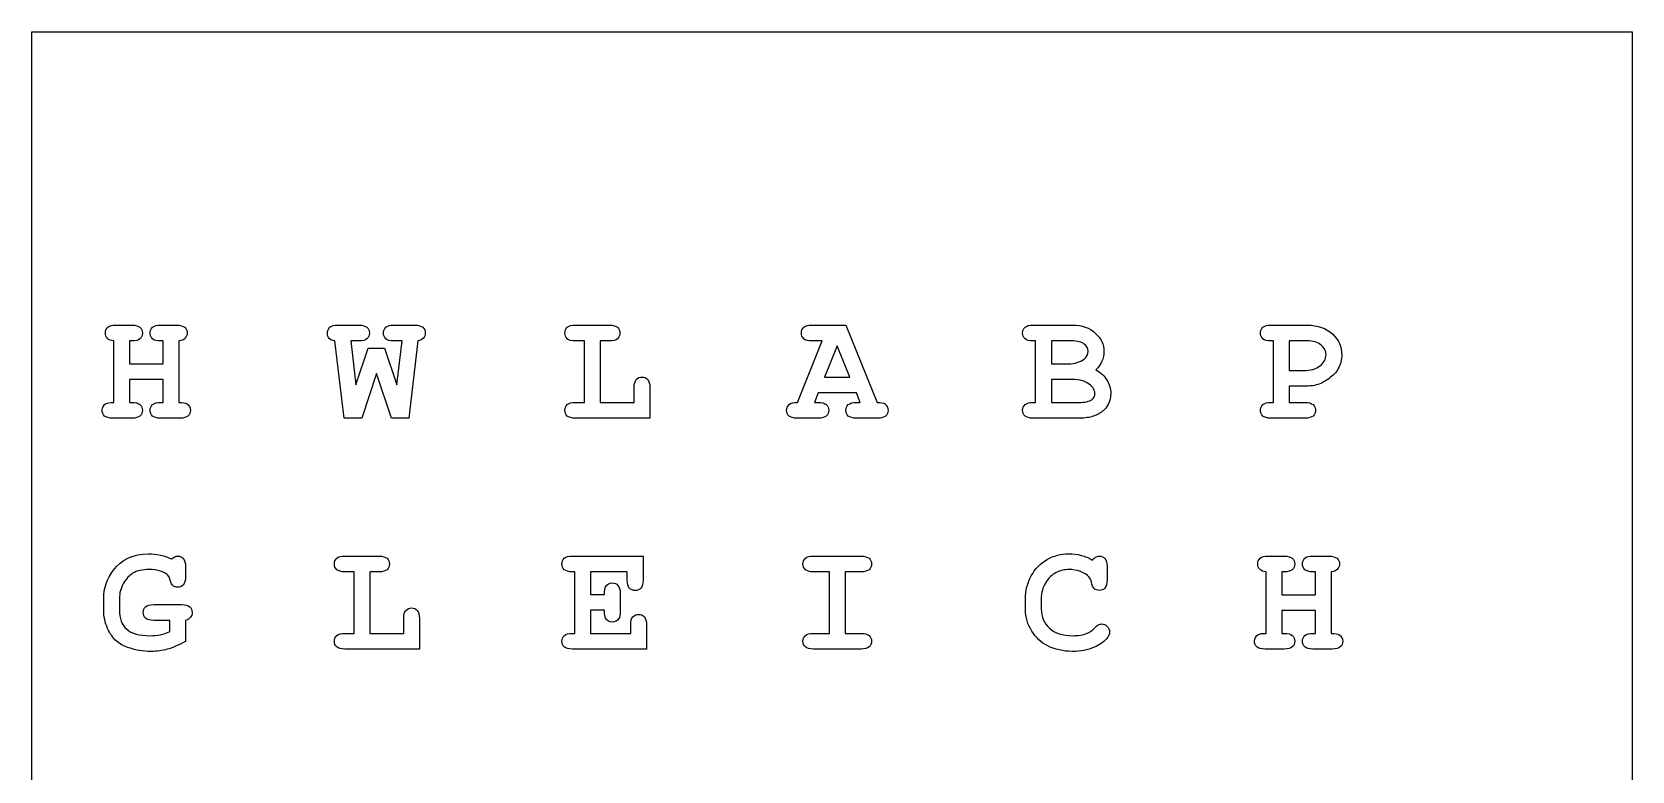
# Model space of a CAD drawing. Extents: x 109 to 224, y 169 to 284.
# Drawn here: x 108.8 to 223.8, y 231.1 to 284.2 of the extents above; entities that cross this region are included whole.
import ezdxf

# ---------------------------------------------------------------- set-up
doc = ezdxf.new("R2010")
doc.units = 0
doc.layers.add('Ebene_1', color=7, linetype='CONTINUOUS')

msp = doc.modelspace()

# ---------------------------------------------------------------- linework, layer by layer
at = {"layer": 'Ebene_1', "color": 2}
msp.add_lwpolyline([(108.80639, 284.237711), (223.76151, 284.237711), (223.76151, 169.14475), (108.80639, 169.14475)], close=True, dxfattribs=at)
at = {"layer": 'Ebene_1', "color": 7}
for points in [[(114.83349, 263.177858), (115.98553, 263.172358)], [(118.04708, 263.17787), (119.19912, 263.17237)], [(130.79118, 263.177861), (132.29599, 263.172361)], [(134.80954, 263.177873), (136.30884, 263.172373)], [(147.84578, 263.177861), (150.29317, 263.172361)], [(164.83974, 263.177861), (167.28163, 263.172361), (169.53059, 257.621623)], [(180.73679, 263.177861), (183.57004, 263.177861)], [(197.81895, 263.177861), (200.42069, 263.172361)], [(114.67915, 257.621608), (114.67915, 262.042354)], [(115.98553, 262.042366), (115.80914, 262.042366), (115.80914, 260.38872), (118.22347, 260.38872), (118.22347, 262.042366), (118.04708, 262.042366)], [(119.35346, 262.042378), (119.35346, 257.621632)], [(133.54725, 259.699692), (132.49994, 256.491619), (131.23215, 256.491619), (130.55967, 262.042357)], [(132.29599, 262.042369), (131.70619, 262.042369), (132.08102, 258.883906), (132.96848, 261.513203), (134.14256, 261.513203), (135.02451, 258.883906), (135.39934, 262.042369), (134.80954, 262.042369)], [(136.52933, 262.042381), (135.87889, 256.491643), (134.63315, 256.491643), (133.54725, 259.699692)], [(147.84578, 257.621611), (148.50172, 257.621611), (148.50172, 262.042357), (147.84578, 262.042357)], [(150.29317, 262.042369), (149.63172, 262.042357)], [(149.63172, 262.042357), (149.63172, 257.621611), (152.06809, 257.621611), (152.06809, 258.690968)], [(163.80346, 257.621611), (165.57837, 262.042357), (164.83974, 262.042357)], [(180.91318, 257.621611), (180.91318, 262.042357), (180.73679, 262.042357)], [(183.51492, 262.042357), (182.04318, 262.042357), (182.04318, 260.399736)], [(197.81895, 257.621611), (197.99534, 257.621611), (197.99534, 262.042357), (197.81895, 262.042357)], [(200.4262, 262.042357), (199.12533, 262.042357), (199.12533, 259.914666)], [(182.04318, 260.399736), (183.28341, 260.399736)], [(199.12533, 259.914666), (200.17264, 259.914666)], [(118.22347, 259.25872), (115.80914, 259.25872), (115.80914, 257.621611), (115.98553, 257.621611)], [(118.04708, 257.621635), (118.22347, 257.621635), (118.22347, 259.25872)], [(153.19808, 258.690968), (153.19808, 256.491619), (147.84578, 256.491619)], [(183.53697, 259.269744), (182.04318, 259.269744), (182.04318, 257.621611)], [(200.19469, 258.784687), (199.12533, 258.784675)], [(199.12533, 258.784675), (199.12533, 257.621611), (200.26635, 257.621611)], [(168.0423, 258.31063), (165.29725, 258.31063), (165.02164, 257.621611), (165.29725, 257.621611)], [(168.03679, 257.621628), (168.3124, 257.621628), (168.0423, 258.31063)], [(180.73679, 257.621611), (180.91318, 257.621611)], [(182.04318, 257.621611), (183.99448, 257.621611)], [(115.98553, 256.491619), (114.60198, 256.491619)], [(119.43063, 256.491643), (118.04708, 256.491643)], [(165.29725, 256.491619), (163.7759, 256.491619)], [(169.55815, 256.491636), (168.03679, 256.491636)], [(184.05511, 256.491619), (180.73679, 256.491619)], [(200.26635, 256.491619), (197.81895, 256.491619)], [(131.28727, 246.583193), (133.73467, 246.577693)], [(147.63632, 246.583193), (152.7075, 246.577693), (152.7075, 244.857902)], [(164.9555, 246.583193), (168.36752, 246.577693)], [(197.62603, 246.583191), (198.77807, 246.577691)], [(200.83961, 246.583204), (201.99165, 246.577704)], [(119.83302, 245.828024), (119.83302, 245.094907)], [(131.28727, 241.026942), (131.94322, 241.026942), (131.94322, 245.447689), (131.28727, 245.447689)], [(133.73467, 245.447702), (133.07321, 245.447689)], [(133.07321, 245.447689), (133.07321, 241.026942), (135.50958, 241.026942), (135.50958, 242.0963)], [(147.63632, 241.026942), (147.8127, 241.026942), (147.8127, 245.447689), (147.63632, 245.447689)], [(151.57751, 244.857902), (151.57751, 245.447702), (148.9427, 245.447702), (148.9427, 243.816105), (149.93488, 243.816105)], [(164.9555, 241.026942), (166.09651, 241.026942), (166.09651, 245.447689), (164.9555, 245.447689)], [(168.36752, 245.447702), (167.22651, 245.447689)], [(167.22651, 245.447689), (167.22651, 241.026942), (168.36752, 241.026942)], [(186.05051, 245.82803), (186.05051, 244.868915)], [(197.47169, 241.02694), (197.47169, 245.447687)], [(198.77807, 245.4477), (198.60168, 245.4477), (198.60168, 243.794054), (201.016, 243.794054), (201.016, 245.4477), (200.83961, 245.4477)], [(202.14599, 245.447713), (202.14599, 241.026966)], [(151.06488, 243.898787), (151.06488, 242.597919)], [(113.95706, 242.713661), (113.95706, 243.52946)], [(115.08705, 243.529456), (115.08705, 242.713657)], [(117.55098, 243.099508), (119.55741, 243.094008)], [(149.93487, 242.686113), (148.9427, 242.6861)], [(148.9427, 242.6861), (148.9427, 241.026942), (151.82555, 241.026942), (151.82555, 241.638791)], [(180.18558, 242.746734), (180.18558, 243.512923)], [(181.31557, 243.501901), (181.31557, 242.768785)], [(201.016, 242.664052), (198.60168, 242.664052), (198.60168, 241.026942), (198.77807, 241.026942)], [(200.83961, 241.026968), (201.016, 241.026968), (201.016, 242.664052)], [(118.70302, 241.153718), (118.70302, 241.964004), (117.55098, 241.964004)], [(119.83302, 241.964008), (119.83302, 240.448166)], [(136.63957, 242.0963), (136.63957, 239.896951), (131.28727, 239.896951)], [(152.95554, 241.638791), (152.95554, 239.896951), (147.63632, 239.896951)], [(168.36752, 239.896951), (164.9555, 239.896951)], [(198.77807, 239.896951), (197.39452, 239.896951)], [(202.22316, 239.896977), (200.83961, 239.896977)]]:
    msp.add_lwpolyline(points, dxfattribs=at)
for points in [[(167.57377, 259.440621), (166.66427, 261.678555), (165.74925, 259.440621)], [(184.99218, 246.291048)], [(119.83302, 241.964016)]]:
    msp.add_lwpolyline(points, close=True, dxfattribs=at)
for points in [[(114.07833, 262.610106), (114.07833, 262.779145), (114.135287, 262.915112), (114.2492, 263.018006)], [(114.22716, 262.224256), (114.12794, 262.327149), (114.07833, 262.455766), (114.07833, 262.610106)], [(114.67915, 262.042354), (114.480717, 262.060727), (114.330053, 262.121361), (114.22716, 262.224256)], [(114.2492, 263.018006), (114.366793, 263.124574), (114.561557, 263.177858), (114.83349, 263.177858)], [(115.98553, 263.172358), (116.257463, 263.172358), (116.45039, 263.120911), (116.56431, 263.018018)], [(116.56431, 262.196707), (116.45039, 262.093813), (116.257463, 262.042366), (115.98553, 262.042366)], [(116.56431, 263.018018), (116.681903, 262.915124), (116.7407, 262.779157), (116.7407, 262.610118)], [(116.7407, 262.610118), (116.7407, 262.441079), (116.681903, 262.303275), (116.56431, 262.196707)], [(117.29191, 262.610118), (117.29191, 262.779157), (117.34887, 262.915124), (117.46279, 263.018018)], [(117.46279, 262.196707), (117.34887, 262.303275), (117.29191, 262.441079), (117.29191, 262.610118)], [(117.46279, 263.018018), (117.580383, 263.124586), (117.775147, 263.17787), (118.04708, 263.17787)], [(118.04708, 262.042366), (117.775147, 262.042366), (117.580383, 262.093813), (117.46279, 262.196707)], [(119.19912, 263.17237), (119.471053, 263.17237), (119.663977, 263.120923), (119.77789, 263.01803)], [(119.79994, 262.22428), (119.70072, 262.121386), (119.551893, 262.060752), (119.35346, 262.042378)], [(119.77789, 263.01803), (119.895483, 262.915136), (119.95428, 262.779169), (119.95428, 262.61013)], [(119.95428, 262.61013), (119.95428, 262.45579), (119.902833, 262.327173), (119.79994, 262.22428)], [(130.03601, 262.593573), (130.03601, 262.769962), (130.09297, 262.91144), (130.20689, 263.018009)], [(130.1683, 262.218746), (130.080107, 262.317965), (130.03601, 262.442907), (130.03601, 262.593573)], [(130.55967, 262.042357), (130.38695, 262.064404), (130.256493, 262.1232), (130.1683, 262.218746)], [(130.20689, 263.018009), (130.324483, 263.124577), (130.519247, 263.177861), (130.79118, 263.177861)], [(132.29599, 263.172361), (132.567923, 263.172361), (132.76085, 263.120914), (132.87477, 263.018021)], [(132.87477, 262.19671), (132.76085, 262.093816), (132.567923, 262.042369), (132.29599, 262.042369)], [(132.87477, 263.018021), (132.992363, 262.915127), (133.05116, 262.77916), (133.05116, 262.610121)], [(133.05116, 262.610121), (133.05116, 262.441082), (132.992363, 262.303278), (132.87477, 262.19671)], [(134.05437, 262.610121), (134.05437, 262.77916), (134.11133, 262.915127), (134.22525, 263.018021)], [(134.22525, 262.19671), (134.11133, 262.303278), (134.05437, 262.441082), (134.05437, 262.610121)], [(134.22525, 263.018021), (134.342843, 263.124589), (134.537607, 263.177873), (134.80954, 263.177873)], [(134.80954, 262.042369), (134.537607, 262.042369), (134.342843, 262.093816), (134.22525, 262.19671)], [(136.30884, 263.172373), (136.580773, 263.172373), (136.7737, 263.120926), (136.88762, 263.018033)], [(136.9262, 262.240819), (136.834333, 262.137926), (136.702043, 262.07178), (136.52933, 262.042381)], [(136.88762, 263.018033), (137.005213, 262.915139), (137.06401, 262.779172), (137.06401, 262.610133)], [(137.06401, 262.610133), (137.06401, 262.466817), (137.018073, 262.343712), (136.9262, 262.240819)], [(147.09061, 262.610109), (147.09061, 262.779148), (147.14757, 262.915115), (147.26149, 263.018009)], [(147.26149, 262.196698), (147.14757, 262.303266), (147.09061, 262.44107), (147.09061, 262.610109)], [(147.26149, 263.018009), (147.379083, 263.124577), (147.573847, 263.177861), (147.84578, 263.177861)], [(147.84578, 262.042357), (147.573847, 262.042357), (147.379083, 262.093804), (147.26149, 262.196698)], [(150.29317, 263.172361), (150.565103, 263.172361), (150.75803, 263.120914), (150.87195, 263.018021)], [(150.87195, 262.19671), (150.75803, 262.093816), (150.565103, 262.042369), (150.29317, 262.042369)], [(150.87195, 263.018021), (150.989543, 262.915127), (151.04834, 262.77916), (151.04834, 262.610121)], [(151.04834, 262.610121), (151.04834, 262.441082), (150.989543, 262.303278), (150.87195, 262.19671)], [(164.08458, 262.610109), (164.08458, 262.779148), (164.14154, 262.915115), (164.25546, 263.018009)], [(164.25546, 262.196698), (164.14154, 262.303266), (164.08458, 262.44107), (164.08458, 262.610109)], [(164.25546, 263.018009), (164.373047, 263.124577), (164.567807, 263.177861), (164.83974, 263.177861)], [(164.83974, 262.042357), (164.567807, 262.042357), (164.373047, 262.093804), (164.25546, 262.196698)], [(179.98163, 262.610109), (179.98163, 262.779148), (180.03859, 262.915115), (180.15251, 263.018009)], [(180.15251, 262.196698), (180.03859, 262.303266), (179.98163, 262.44107), (179.98163, 262.610109)], [(180.15251, 263.018009), (180.270103, 263.124577), (180.464863, 263.177861), (180.73679, 263.177861)], [(180.73679, 262.042357), (180.464863, 262.042357), (180.270103, 262.093804), (180.15251, 262.196698)], [(183.57004, 263.177861), (184.2462, 263.177861), (184.790067, 262.98861), (185.20164, 262.610109)], [(185.20164, 262.610109), (185.613213, 262.235283), (185.819, 261.788799), (185.819, 261.270656)], [(197.06379, 262.610109), (197.06379, 262.779148), (197.120747, 262.915115), (197.23466, 263.018009)], [(197.23466, 262.196698), (197.120747, 262.303266), (197.06379, 262.44107), (197.06379, 262.610109)], [(197.23466, 263.018009), (197.352253, 263.124577), (197.547017, 263.177861), (197.81895, 263.177861)], [(197.81895, 262.042357), (197.547017, 262.042357), (197.352253, 262.093804), (197.23466, 262.196698)], [(200.42069, 263.172361), (201.185043, 263.172361), (201.789543, 262.962899), (202.23419, 262.543975)], [(202.23419, 262.543975), (202.68251, 262.128726), (202.90667, 261.621608), (202.90667, 261.022621)], [(184.40789, 261.816359), (184.220477, 261.967024), (183.92282, 262.042357), (183.51492, 262.042357)], [(184.39135, 260.735977), (184.58979, 260.886642), (184.68901, 261.074056), (184.68901, 261.298217)], [(184.68901, 261.298217), (184.68901, 261.496654), (184.595303, 261.669368), (184.40789, 261.816359)], [(185.819, 261.270656), (185.819, 261.024447), (185.771227, 260.792936), (185.67568, 260.576125)], [(201.4239, 261.744701), (201.192387, 261.943138), (200.85982, 262.042357), (200.4262, 262.042357)], [(201.34122, 260.245395), (201.631527, 260.469556), (201.77668, 260.737815), (201.77668, 261.05017)], [(201.77668, 261.05017), (201.77668, 261.314753), (201.659087, 261.546264), (201.4239, 261.744701)], [(202.90667, 261.022621), (202.90667, 260.691892), (202.831337, 260.379536), (202.68067, 260.085555)], [(183.28341, 260.399736), (183.728057, 260.399736), (184.09737, 260.511816), (184.39135, 260.735977)], [(185.67568, 260.576125), (185.58014, 260.359314), (185.434987, 260.159039), (185.24022, 259.9753)], [(185.24022, 259.9753), (185.596673, 259.762163), (185.863097, 259.512279), (186.03949, 259.225647)], [(200.17264, 259.914666), (200.66506, 259.914666), (201.054587, 260.024909), (201.34122, 260.245395)], [(202.68067, 260.085555), (202.56675, 259.865069), (202.375663, 259.64642), (202.10741, 259.429609)], [(152.06809, 258.690968), (152.06809, 258.962901), (152.119537, 259.155827), (152.22243, 259.269744)], [(152.22243, 259.269744), (152.328997, 259.387337), (152.4668, 259.446133), (152.63584, 259.446133)], [(152.63584, 259.446133), (152.801207, 259.446133), (152.935337, 259.387337), (153.03823, 259.269744)], [(153.03823, 259.269744), (153.144797, 259.155827), (153.19808, 258.962901), (153.19808, 258.690968)], [(184.75515, 258.939015), (184.472197, 259.159501), (184.066137, 259.269744), (183.53697, 259.269744)], [(185.17959, 258.266532), (185.17959, 258.494368), (185.03811, 258.718529), (184.75515, 258.939015)], [(186.03949, 259.225647), (186.21955, 258.94269), (186.30958, 258.621147), (186.30958, 258.26102)], [(201.29161, 258.944539), (201.016003, 258.837971), (200.650363, 258.784687), (200.19469, 258.784687)], [(202.10741, 259.429609), (201.842823, 259.216472), (201.57089, 259.054782), (201.29161, 258.944539)], [(113.84682, 257.059371), (113.84682, 257.265158), (113.93685, 257.42501), (114.11691, 257.538928)], [(114.11691, 257.538928), (114.205103, 257.597721), (114.392517, 257.625281), (114.67915, 257.621608)], [(115.98553, 257.621611), (116.257463, 257.621611), (116.45039, 257.568327), (116.56431, 257.461758)], [(117.4683, 257.461782), (117.585893, 257.568351), (117.77882, 257.621635), (118.04708, 257.621635)], [(119.35346, 257.621632), (119.643767, 257.621632), (119.83118, 257.594072), (119.9157, 257.538952)], [(119.9157, 257.538952), (120.09576, 257.425034), (120.18579, 257.263344), (120.18579, 257.053883)], [(147.26149, 257.461758), (147.379083, 257.568327), (147.573847, 257.621611), (147.84578, 257.621611)], [(163.20263, 257.472782), (163.323903, 257.579351), (163.52418, 257.62896), (163.80346, 257.621611)], [(165.29725, 257.621611), (165.569183, 257.621611), (165.76211, 257.568327), (165.87603, 257.461758)], [(167.4525, 257.461775), (167.570093, 257.568344), (167.764857, 257.621628), (168.03679, 257.621628)], [(169.53059, 257.621623), (169.79517, 257.621623), (169.96972, 257.592226), (170.05424, 257.533433)], [(170.05424, 257.533433), (170.22328, 257.412166), (170.3078, 257.252313), (170.3078, 257.053876)], [(180.15802, 257.461758), (180.275613, 257.568327), (180.468537, 257.621611), (180.73679, 257.621611)], [(183.99448, 257.621611), (184.453827, 257.621611), (184.777207, 257.689594), (184.96462, 257.82556)], [(184.96462, 257.82556), (185.107933, 257.928453), (185.17959, 258.075444), (185.17959, 258.266532)], [(186.30958, 258.26102), (186.30958, 257.974388), (186.245273, 257.707967), (186.11666, 257.461758)], [(197.24018, 257.461758), (197.357767, 257.568327), (197.55069, 257.621611), (197.81895, 257.621611)], [(200.26635, 257.621611), (200.538283, 257.621611), (200.731207, 257.568327), (200.84512, 257.461758)], [(114.01769, 256.645959), (113.903777, 256.752528), (113.84682, 256.890332), (113.84682, 257.059371)], [(114.60198, 256.491619), (114.330047, 256.491619), (114.135283, 256.543066), (114.01769, 256.645959)], [(116.56431, 256.645959), (116.45039, 256.543066), (116.257463, 256.491619), (115.98553, 256.491619)], [(116.56431, 257.461758), (116.681903, 257.358865), (116.7407, 257.222898), (116.7407, 257.053859)], [(116.7407, 257.053859), (116.7407, 256.888494), (116.681903, 256.752528), (116.56431, 256.645959)], [(117.29191, 257.059395), (117.29191, 257.22476), (117.350707, 257.358889), (117.4683, 257.461782)], [(117.46279, 256.645983), (117.34887, 256.752552), (117.29191, 256.890356), (117.29191, 257.059395)], [(118.04708, 256.491643), (117.775147, 256.491643), (117.580383, 256.54309), (117.46279, 256.645983)], [(120.0094, 256.645983), (119.895487, 256.54309), (119.702563, 256.491643), (119.43063, 256.491643)], [(120.18579, 257.053883), (120.18579, 256.888518), (120.126993, 256.752552), (120.0094, 256.645983)], [(147.09061, 257.059371), (147.09061, 257.224736), (147.14757, 257.358865), (147.26149, 257.461758)], [(147.26149, 256.645959), (147.14757, 256.752528), (147.09061, 256.890332), (147.09061, 257.059371)], [(147.84578, 256.491619), (147.573847, 256.491619), (147.379083, 256.543066), (147.26149, 256.645959)], [(163.02073, 257.059371), (163.02073, 257.22841), (163.081363, 257.366214), (163.20263, 257.472782)], [(163.19712, 256.645959), (163.079527, 256.752528), (163.02073, 256.890332), (163.02073, 257.059371)], [(163.7759, 256.491619), (163.503967, 256.491619), (163.31104, 256.543066), (163.19712, 256.645959)], [(165.87603, 256.645959), (165.76211, 256.543066), (165.569183, 256.491619), (165.29725, 256.491619)], [(165.87603, 257.461758), (165.993623, 257.358865), (166.05242, 257.222898), (166.05242, 257.053859)], [(166.05242, 257.053859), (166.05242, 256.888494), (165.993623, 256.752528), (165.87603, 256.645959)], [(167.28163, 257.059388), (167.28163, 257.224753), (167.338587, 257.358882), (167.4525, 257.461775)], [(167.4525, 256.645976), (167.338587, 256.752545), (167.28163, 256.890349), (167.28163, 257.059388)], [(168.03679, 256.491636), (167.764857, 256.491636), (167.570093, 256.543083), (167.4525, 256.645976)], [(170.13692, 256.645976), (170.023007, 256.543083), (169.830083, 256.491636), (169.55815, 256.491636)], [(170.3078, 257.053876), (170.3078, 256.888511), (170.25084, 256.752545), (170.13692, 256.645976)], [(179.98163, 257.059371), (179.98163, 257.224736), (180.040427, 257.358865), (180.15802, 257.461758)], [(180.15251, 256.645959), (180.03859, 256.752528), (179.98163, 256.890332), (179.98163, 257.059371)], [(180.73679, 256.491619), (180.464863, 256.491619), (180.270103, 256.543066), (180.15251, 256.645959)], [(185.07486, 256.634935), (184.802927, 256.539391), (184.46301, 256.491619), (184.05511, 256.491619)], [(185.76388, 257.015274), (185.576467, 256.860933), (185.346793, 256.734154), (185.07486, 256.634935)], [(186.11666, 257.461758), (186.021113, 257.274345), (185.90352, 257.125517), (185.76388, 257.015274)], [(197.06379, 257.059371), (197.06379, 257.224736), (197.122587, 257.358865), (197.24018, 257.461758)], [(197.23466, 256.645959), (197.120747, 256.752528), (197.06379, 256.890332), (197.06379, 257.059371)], [(197.81895, 256.491619), (197.547017, 256.491619), (197.352253, 256.543066), (197.23466, 256.645959)], [(200.84512, 256.645959), (200.731207, 256.543066), (200.538283, 256.491619), (200.26635, 256.491619)], [(200.84512, 257.461758), (200.962713, 257.358865), (201.02151, 257.222898), (201.02151, 257.053859)], [(201.02151, 257.053859), (201.02151, 256.888494), (200.962713, 256.752528), (200.84512, 256.645959)], [(114.64608, 245.546908), (115.26344, 246.348007), (116.103123, 246.748557), (117.16513, 246.748557)], [(117.16513, 246.748557), (117.47381, 246.748557), (117.765957, 246.71732), (118.04157, 246.654847)], [(118.04157, 246.654847), (118.32085, 246.592374), (118.585433, 246.498667), (118.83532, 246.373727)], [(118.83532, 246.373727), (118.98598, 246.509693), (119.13297, 246.577676), (119.27629, 246.577676)], [(119.27629, 246.577676), (119.44165, 246.577676), (119.57578, 246.520717), (119.67868, 246.4068)], [(119.67868, 246.4068), (119.781573, 246.292882), (119.83302, 246.099957), (119.83302, 245.828024)], [(130.5321, 246.015441), (130.5321, 246.18448), (130.58906, 246.320447), (130.70298, 246.42334)], [(130.70298, 245.602029), (130.58906, 245.708598), (130.5321, 245.846402), (130.5321, 246.015441)], [(130.70298, 246.42334), (130.820573, 246.529909), (131.015337, 246.583193), (131.28727, 246.583193)], [(133.73467, 246.577693), (134.006597, 246.577693), (134.19952, 246.526246), (134.31344, 246.423353)], [(134.31344, 246.423353), (134.431033, 246.32046), (134.48983, 246.184493), (134.48983, 246.015454)], [(134.48983, 246.015454), (134.48983, 245.846415), (134.431033, 245.708611), (134.31344, 245.602042)], [(146.88115, 246.015441), (146.88115, 246.18448), (146.93811, 246.320447), (147.05203, 246.42334)], [(147.05203, 245.602029), (146.93811, 245.708598), (146.88115, 245.846402), (146.88115, 246.015441)], [(147.05203, 246.42334), (147.169623, 246.529909), (147.364387, 246.583193), (147.63632, 246.583193)], [(164.20033, 246.015441), (164.20033, 246.18448), (164.25729, 246.320447), (164.37121, 246.42334)], [(164.37121, 245.602029), (164.25729, 245.708598), (164.20033, 245.846402), (164.20033, 246.015441)], [(164.37121, 246.42334), (164.488803, 246.529909), (164.683567, 246.583193), (164.9555, 246.583193)], [(168.36752, 246.577693), (168.639453, 246.577693), (168.83238, 246.526246), (168.9463, 246.423353)], [(168.9463, 246.423353), (169.063893, 246.32046), (169.12269, 246.184493), (169.12269, 246.015454)], [(169.12269, 246.015454), (169.12269, 245.846415), (169.063893, 245.708611), (168.9463, 245.602042)], [(180.59348, 245.155545), (180.869087, 245.666338), (181.249423, 246.059538), (181.73449, 246.335146)], [(181.73449, 246.335146), (182.219563, 246.610753), (182.734033, 246.748557), (183.2779, 246.748557)], [(183.2779, 246.748557), (183.604953, 246.748557), (183.90996, 246.709972), (184.19292, 246.632802)], [(184.19292, 246.632802), (184.479547, 246.559307), (184.745967, 246.445389), (184.99218, 246.291048)], [(184.99218, 246.291048), (185.062, 246.386592), (185.137333, 246.45825), (185.21818, 246.506022)], [(185.21818, 246.506022), (185.3027, 246.553795), (185.39273, 246.577682), (185.48827, 246.577682)], [(185.48827, 246.577682), (185.653637, 246.577682), (185.787767, 246.520723), (185.89066, 246.406806)], [(185.89066, 246.406806), (185.997227, 246.292888), (186.05051, 246.099963), (186.05051, 245.82803)], [(196.87086, 246.015439), (196.87086, 246.184478), (196.92782, 246.320445), (197.04174, 246.423338)], [(197.01969, 245.629588), (196.92047, 245.732481), (196.87086, 245.861098), (196.87086, 246.015439)], [(197.04174, 246.423338), (197.159333, 246.529907), (197.354097, 246.583191), (197.62603, 246.583191)], [(198.77807, 246.577691), (199.050003, 246.577691), (199.242927, 246.526244), (199.35684, 246.423351)], [(199.35684, 246.423351), (199.474433, 246.320458), (199.53323, 246.184491), (199.53323, 246.015452)], [(199.53323, 246.015452), (199.53323, 245.846413), (199.474433, 245.708609), (199.35684, 245.60204)], [(200.08445, 246.015452), (200.08445, 246.184491), (200.141407, 246.320458), (200.25532, 246.423351)], [(200.25532, 245.60204), (200.141407, 245.708609), (200.08445, 245.846413), (200.08445, 246.015452)], [(200.25532, 246.423351), (200.372913, 246.52992), (200.567677, 246.583204), (200.83961, 246.583204)], [(201.99165, 246.577704), (202.263583, 246.577704), (202.45651, 246.526257), (202.57043, 246.423364)], [(202.57043, 246.423364), (202.688023, 246.320471), (202.74682, 246.184504), (202.74682, 246.015465)], [(202.74682, 246.015465), (202.74682, 245.861124), (202.695373, 245.732507), (202.59248, 245.629614)], [(113.95706, 243.52946), (113.95706, 244.282787), (114.186733, 244.95527), (114.64608, 245.546908)], [(116.03514, 245.342954), (115.799953, 245.206987), (115.583143, 244.969965), (115.38471, 244.631886)], [(117.20372, 245.618562), (116.7554, 245.618562), (116.365873, 245.526693), (116.03514, 245.342954)], [(118.04708, 245.491782), (117.797193, 245.576302), (117.516073, 245.618562), (117.20372, 245.618562)], [(118.57624, 245.210662), (118.477027, 245.317231), (118.30064, 245.410937), (118.04708, 245.491782)], [(118.74161, 244.824812), (118.69381, 245.0159), (118.638687, 245.144517), (118.57624, 245.210662)], [(119.83302, 245.094907), (119.83302, 244.822974), (119.779733, 244.628212), (119.67316, 244.510619)], [(131.28727, 245.447689), (131.015337, 245.447689), (130.820573, 245.499136), (130.70298, 245.602029)], [(134.31344, 245.602042), (134.19952, 245.499149), (134.006597, 245.447702), (133.73467, 245.447702)], [(147.63632, 245.447689), (147.364387, 245.447689), (147.169623, 245.499136), (147.05203, 245.602029)], [(151.73185, 244.279126), (151.628957, 244.393043), (151.57751, 244.585969), (151.57751, 244.857902)], [(152.7075, 244.857902), (152.7075, 244.589643), (152.656053, 244.396718), (152.55316, 244.279126)], [(164.9555, 245.447689), (164.683567, 245.447689), (164.488803, 245.499136), (164.37121, 245.602029)], [(168.9463, 245.602042), (168.83238, 245.499149), (168.639453, 245.447702), (168.36752, 245.447702)], [(180.18558, 243.512923), (180.18558, 244.100886), (180.321547, 244.648427), (180.59348, 245.155545)], [(182.39044, 245.398082), (182.107487, 245.251091), (181.857603, 245.012231), (181.64079, 244.681502)], [(183.32199, 245.618568), (182.983917, 245.618568), (182.6734, 245.545073), (182.39044, 245.398082)], [(184.13228, 245.46974), (183.86402, 245.568959), (183.593923, 245.618568), (183.32199, 245.618568)], [(184.76618, 245.072865), (184.615513, 245.238229), (184.404213, 245.370521), (184.13228, 245.46974)], [(184.92052, 244.714575), (184.894787, 244.868915), (184.84334, 244.988345), (184.76618, 245.072865)], [(186.05051, 244.868915), (186.05051, 244.596982), (185.997227, 244.40222), (185.89066, 244.284627)], [(197.47169, 245.447687), (197.27325, 245.46606), (197.122583, 245.526694), (197.01969, 245.629588)], [(199.35684, 245.60204), (199.242927, 245.499147), (199.050003, 245.4477), (198.77807, 245.4477)], [(200.83961, 245.4477), (200.567677, 245.4477), (200.372913, 245.499147), (200.25532, 245.60204)], [(202.59248, 245.629614), (202.49326, 245.526721), (202.34443, 245.466087), (202.14599, 245.447713)], [(115.38471, 244.631886), (115.18627, 244.293807), (115.08705, 243.926331), (115.08705, 243.529456)], [(118.92902, 244.46101), (118.855527, 244.51613), (118.793057, 244.637397), (118.74161, 244.824812)], [(119.27078, 244.339742), (119.138487, 244.339742), (119.024567, 244.380165), (118.92902, 244.46101)], [(119.67316, 244.510619), (119.570267, 244.396701), (119.43614, 244.339742), (119.27078, 244.339742)], [(149.93488, 243.816105), (149.93488, 244.110086), (149.962447, 244.299337), (150.01758, 244.383856)], [(150.01758, 244.383856), (150.131493, 244.56392), (150.293183, 244.653952), (150.50265, 244.653952)], [(150.50265, 244.653952), (150.66801, 244.653952), (150.802137, 244.595156), (150.90503, 244.477563)], [(150.90503, 244.477563), (151.011597, 244.363645), (151.06488, 244.17072), (151.06488, 243.898787)], [(152.14526, 244.108249), (151.97622, 244.108249), (151.838417, 244.165208), (151.73185, 244.279126)], [(152.55316, 244.279126), (152.450267, 244.165208), (152.3143, 244.108249), (152.14526, 244.108249)], [(181.64079, 244.681502), (181.423977, 244.350773), (181.31557, 243.957572), (181.31557, 243.501901)], [(185.12447, 244.240529), (185.032603, 244.325049), (184.96462, 244.483064), (184.92052, 244.714575)], [(185.48827, 244.11375), (185.337603, 244.11375), (185.216337, 244.15601), (185.12447, 244.240529)], [(185.89066, 244.284627), (185.787767, 244.170709), (185.653637, 244.11375), (185.48827, 244.11375)], [(114.23818, 241.385232), (114.050767, 241.782107), (113.95706, 242.224917), (113.95706, 242.713661)], [(115.08705, 242.713657), (115.08705, 242.10732), (115.261603, 241.646137), (115.61071, 241.330107)], [(116.79582, 242.531756), (116.79582, 242.700795), (116.85278, 242.836762), (116.9667, 242.939655)], [(116.9667, 242.939655), (117.084287, 243.046224), (117.279047, 243.099508), (117.55098, 243.099508)], [(119.55741, 243.094008), (119.829343, 243.094008), (120.022267, 243.042561), (120.13618, 242.939667)], [(120.13618, 242.939667), (120.253773, 242.836774), (120.31257, 242.700807), (120.31257, 242.531768)], [(135.50958, 242.0963), (135.50958, 242.368233), (135.561027, 242.561158), (135.66392, 242.675076)], [(135.66392, 242.675076), (135.770487, 242.792669), (135.90829, 242.851465), (136.07733, 242.851465)], [(136.07733, 242.851465), (136.242697, 242.851465), (136.376827, 242.792669), (136.47972, 242.675076)], [(136.47972, 242.675076), (136.586287, 242.561158), (136.63957, 242.368233), (136.63957, 242.0963)], [(150.01757, 242.112849), (149.962437, 242.197369), (149.93487, 242.388457), (149.93487, 242.686113)], [(151.06488, 242.597919), (151.06488, 242.351709), (151.03548, 242.186344), (150.97668, 242.101825)], [(180.64309, 241.186795), (180.338083, 241.664514), (180.18558, 242.184494), (180.18558, 242.746734)], [(181.31557, 242.768785), (181.31557, 242.224919), (181.51217, 241.771085), (181.90537, 241.407283)], [(116.9667, 242.118344), (116.85278, 242.224913), (116.79582, 242.362717), (116.79582, 242.531756)], [(117.55098, 241.964004), (117.279047, 241.964004), (117.084287, 242.015451), (116.9667, 242.118344)], [(120.19131, 242.184502), (120.114137, 242.085283), (119.994707, 242.011788), (119.83302, 241.964016)], [(120.31257, 242.531768), (120.31257, 242.399476), (120.27215, 242.283721), (120.19131, 242.184502)], [(150.50264, 241.842754), (150.293173, 241.842754), (150.131483, 241.932786), (150.01757, 242.112849)], [(150.97668, 242.101825), (150.859087, 241.929111), (150.701073, 241.842754), (150.50264, 241.842754)], [(151.82555, 241.638791), (151.82555, 241.910724), (151.876997, 242.103649), (151.97989, 242.217567)], [(151.97989, 242.217567), (152.086457, 242.33516), (152.22426, 242.393956), (152.3933, 242.393956)], [(152.3933, 242.393956), (152.558667, 242.393956), (152.692797, 242.33516), (152.79569, 242.217567)], [(152.79569, 242.217567), (152.902257, 242.103649), (152.95554, 241.910724), (152.95554, 241.638791)], [(181.90537, 241.407283), (182.302243, 241.04348), (182.851623, 240.861579), (183.55351, 240.861579)], [(184.61735, 241.032456), (184.78639, 241.098603), (184.966453, 241.229057), (185.15754, 241.423819)], [(185.15754, 241.423819), (185.275133, 241.541412), (185.367003, 241.616744), (185.43315, 241.649817)], [(185.43315, 241.649817), (185.499283, 241.686564), (185.574617, 241.704937), (185.65915, 241.704937)], [(185.65915, 241.704937), (185.809817, 241.704937), (185.942107, 241.647978), (186.05602, 241.53406)], [(186.05602, 241.53406), (186.16994, 241.420142), (186.2269, 241.286013), (186.2269, 241.131673)], [(114.85003, 240.492263), (114.629543, 240.694376), (114.425593, 240.992032), (114.23818, 241.385232)], [(115.76505, 239.990657), (115.379197, 240.122949), (115.07419, 240.290151), (114.85003, 240.492263)], [(115.61071, 241.330107), (115.963483, 241.017751), (116.522047, 240.861573), (117.2864, 240.861573)], [(117.2864, 240.861573), (117.80454, 240.861573), (118.276747, 240.958955), (118.70302, 241.153718)], [(119.83302, 240.448166), (119.322227, 240.172558), (118.886767, 239.985145), (118.52664, 239.885926)], [(130.5321, 240.464702), (130.5321, 240.630067), (130.58906, 240.764196), (130.70298, 240.86709)], [(130.70298, 240.051291), (130.58906, 240.157859), (130.5321, 240.295663), (130.5321, 240.464702)], [(130.70298, 240.86709), (130.820573, 240.973658), (131.015337, 241.026942), (131.28727, 241.026942)], [(146.88115, 240.464702), (146.88115, 240.630067), (146.939947, 240.764196), (147.05754, 240.86709)], [(147.05203, 240.051291), (146.93811, 240.157859), (146.88115, 240.295663), (146.88115, 240.464702)], [(147.05754, 240.86709), (147.175133, 240.973658), (147.36806, 241.026942), (147.63632, 241.026942)], [(164.20033, 240.464702), (164.20033, 240.630067), (164.25729, 240.764196), (164.37121, 240.86709)], [(164.37121, 240.051291), (164.25729, 240.157859), (164.20033, 240.295663), (164.20033, 240.464702)], [(164.37121, 240.86709), (164.488803, 240.973658), (164.683567, 241.026942), (164.9555, 241.026942)], [(168.36752, 241.026942), (168.639453, 241.026942), (168.83238, 240.973658), (168.9463, 240.86709)], [(168.9463, 240.86709), (169.063893, 240.764196), (169.12269, 240.628229), (169.12269, 240.45919)], [(169.12269, 240.45919), (169.12269, 240.293825), (169.063893, 240.157859), (168.9463, 240.051291)], [(181.75103, 240.144998), (181.31741, 240.365484), (180.948097, 240.71275), (180.64309, 241.186795)], [(183.55351, 240.861579), (183.97243, 240.861579), (184.327043, 240.918538), (184.61735, 241.032456)], [(185.99539, 240.635579), (185.77123, 240.378345), (185.48276, 240.176233), (185.12998, 240.029242)], [(186.2269, 241.131673), (186.2269, 240.977333), (186.14973, 240.811968), (185.99539, 240.635579)], [(196.63935, 240.464702), (196.63935, 240.670489), (196.729383, 240.830342), (196.90945, 240.94426)], [(196.81023, 240.051291), (196.69631, 240.157859), (196.63935, 240.295663), (196.63935, 240.464702)], [(196.90945, 240.94426), (196.997643, 241.003053), (197.185057, 241.030613), (197.47169, 241.02694)], [(198.77807, 241.026942), (199.050003, 241.026942), (199.242927, 240.973658), (199.35684, 240.86709)], [(199.35684, 240.86709), (199.474433, 240.764196), (199.53323, 240.628229), (199.53323, 240.45919)], [(199.53323, 240.45919), (199.53323, 240.293825), (199.474433, 240.157859), (199.35684, 240.051291)], [(200.08445, 240.464728), (200.08445, 240.630093), (200.143247, 240.764222), (200.26084, 240.867116)], [(200.25532, 240.051317), (200.141407, 240.157885), (200.08445, 240.295689), (200.08445, 240.464728)], [(200.26084, 240.867116), (200.378427, 240.973684), (200.57135, 241.026968), (200.83961, 241.026968)], [(202.14599, 241.026966), (202.436297, 241.026966), (202.62371, 240.999406), (202.70823, 240.944286)], [(202.70823, 240.944286), (202.888297, 240.830368), (202.97833, 240.668678), (202.97833, 240.459216)], [(202.97833, 240.459216), (202.97833, 240.293851), (202.919533, 240.157885), (202.80194, 240.051317)], [(117.36908, 239.731586), (116.79214, 239.731586), (116.257463, 239.817943), (115.76505, 239.990657)], [(118.52664, 239.885926), (118.170187, 239.783033), (117.784333, 239.731586), (117.36908, 239.731586)], [(131.28727, 239.896951), (131.015337, 239.896951), (130.820573, 239.948398), (130.70298, 240.051291)], [(147.63632, 239.896951), (147.364387, 239.896951), (147.169623, 239.948398), (147.05203, 240.051291)], [(164.9555, 239.896951), (164.683567, 239.896951), (164.488803, 239.948398), (164.37121, 240.051291)], [(168.9463, 240.051291), (168.83238, 239.948398), (168.639453, 239.896951), (168.36752, 239.896951)], [(183.55902, 239.731586), (182.890213, 239.731586), (182.28755, 239.86939), (181.75103, 240.144998)], [(185.12998, 240.029242), (184.655933, 239.830805), (184.13228, 239.731586), (183.55902, 239.731586)], [(197.39452, 239.896951), (197.122587, 239.896951), (196.927823, 239.948398), (196.81023, 240.051291)], [(199.35684, 240.051291), (199.242927, 239.948398), (199.050003, 239.896951), (198.77807, 239.896951)], [(200.83961, 239.896977), (200.567677, 239.896977), (200.372913, 239.948424), (200.25532, 240.051317)], [(202.80194, 240.051317), (202.68802, 239.948424), (202.495093, 239.896977), (202.22316, 239.896977)]]:
    msp.add_open_spline(points, degree=3, dxfattribs=at)

doc.saveas('drawing.dxf')
